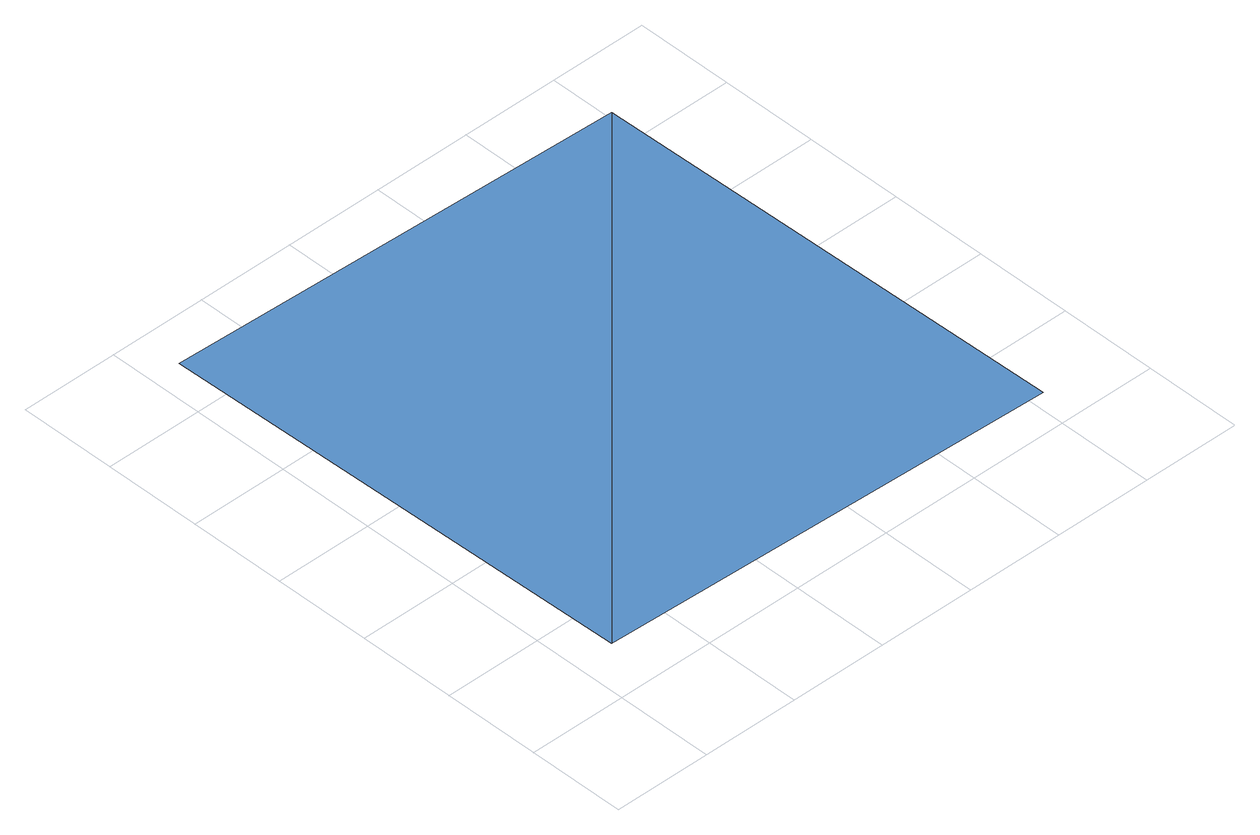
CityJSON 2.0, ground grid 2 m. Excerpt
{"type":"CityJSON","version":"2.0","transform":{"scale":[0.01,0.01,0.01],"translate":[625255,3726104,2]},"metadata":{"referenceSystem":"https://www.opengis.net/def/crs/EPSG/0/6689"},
"CityObjects":{
"waterbody1":{"type":"WaterBody","attributes":{"name":"福岡県津波浸水想定図","class":"1140","function":"2","WaterBodyTsunamiRiskAttribute.description":"1","WaterBodyTsunamiRiskAttribute.rank":"4"},"geometry":[{"type":"MultiSurface","lod":"1","boundaries":[[[0,1,2]],[[0,3,1]]]}]}
},
"vertices":[
[32,57,81],[1012,1076,18],[12,1057,81],[1031,77,18]
]}
